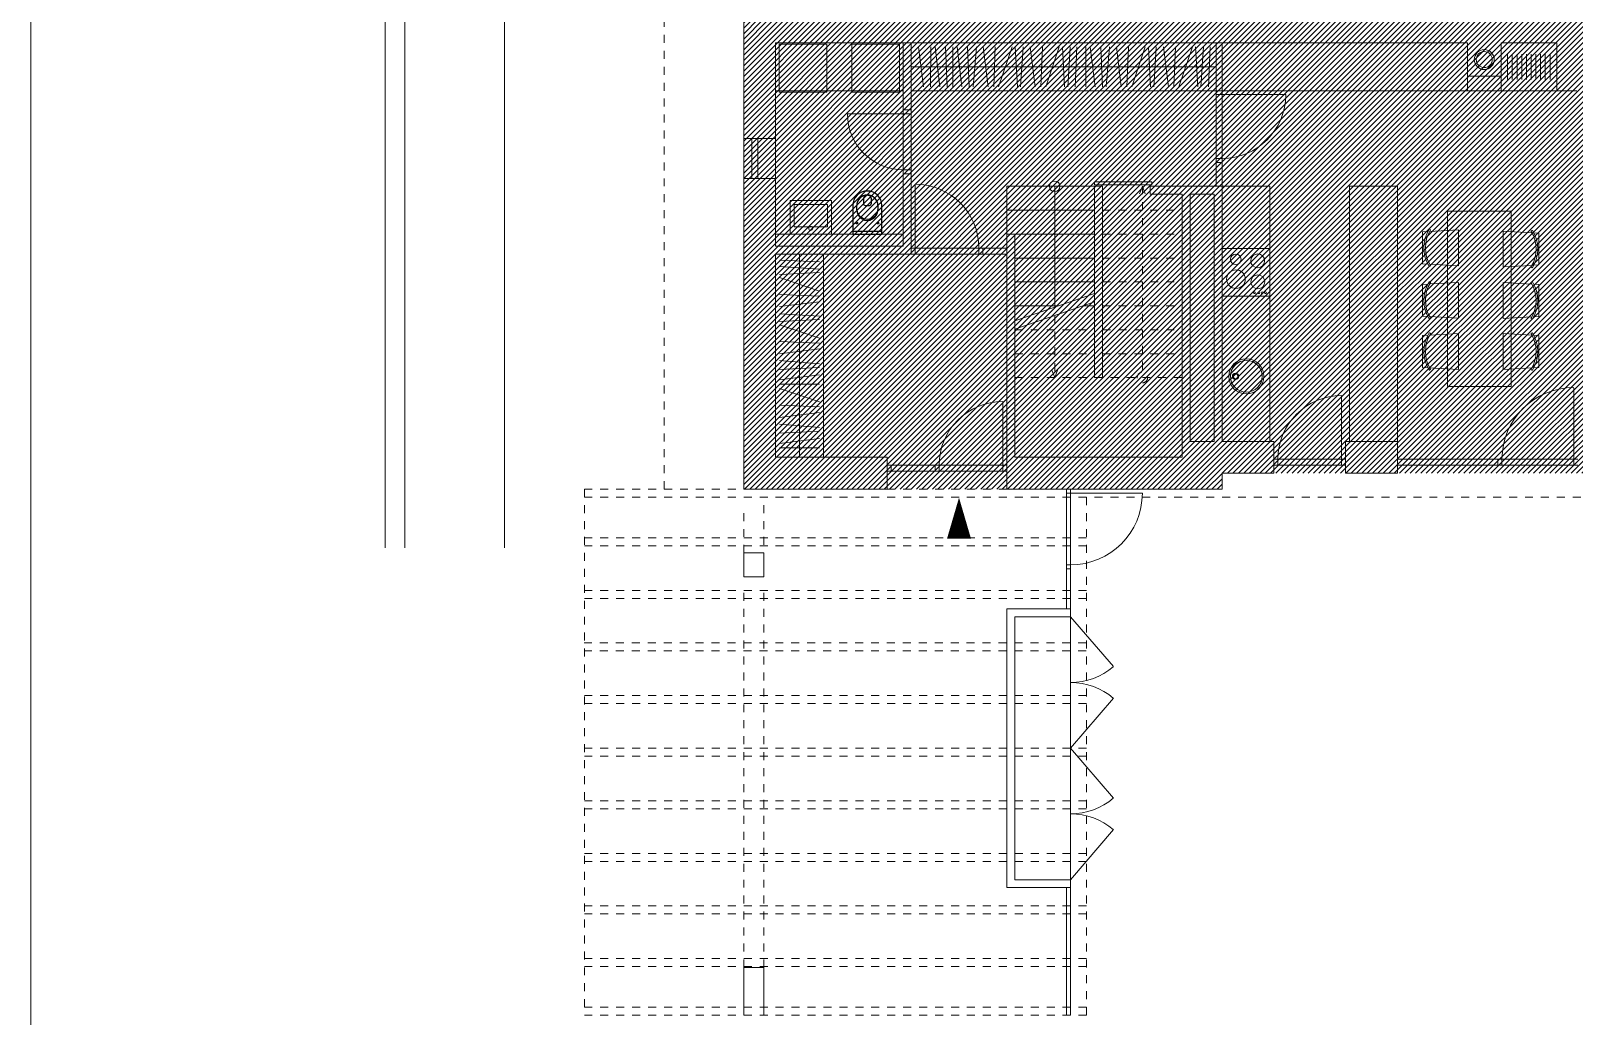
# Model space of a CAD drawing. Header units: metres. Extents: x -686 to 211, y -481 to 125.
# Drawn here: x -297.96 to -278.6, y -459.37 to -447.01 of the extents above; entities that cross this region are included whole.
import ezdxf

# ---------------------------------------------------------------- set-up
doc = ezdxf.new("R2010")
doc.units = ezdxf.units.M
doc.linetypes.add('DIVIDE', pattern=[1.25, 0.5, -0.25, 0, -0.25, 0, -0.25])
doc.layers.add('FLOATINGWINDOWS', color=2, linetype='Continuous', plot=False)
doc.layers.add('katastr', color=3, linetype='Continuous')
doc.layers.add('ZARIZOVAKY', color=251, linetype='Continuous')

# ---------------------------------------------------------------- blocks, each defined once
blk = doc.blocks.new('WC 540 Starck 3')
at = {"linetype": 'ByBlock'}
for p, q in [((81.017, 94.399), (80.66, 94.399)), ((80.66, 94.349), (80.713, 94.349)), ((80.982, 94.034), (80.982, 94.399)), ((81.017, 94.034), (81.017, 94.399)), ((80.568, 94.265), (80.637, 94.265)), ((80.568, 94.168), (80.637, 94.168)), ((80.657, 94.188), (80.657, 94.245)), ((80.713, 94.084), (80.66, 94.084)), ((80.66, 94.034), (81.017, 94.034))]:
    blk.add_line(p, q, dxfattribs=at)
for centre in [(80.88, 94.348), (80.88, 94.084)]:
    blk.add_circle(centre, 0.0102, dxfattribs=at)
for centre, radius, start, end in [((80.66, 94.216), 0.183, 90, 270), ((80.66, 94.216), 0.133, 90, 270), ((80.713, 94.216), 0.133, 270, 90), ((80.697, 94.216), 0.133, 276.5328, 83.4672), ((80.621, 94.216), 0.09, 165.9057, 194.0943), ((80.568, 94.23), 0.035, 90, 165.9057), ((80.568, 94.203), 0.035, 194.0943, 270), ((80.637, 94.245), 0.02, 360, 90), ((80.637, 94.188), 0.02, 270, 0)]:
    blk.add_arc(centre, radius, start, end, dxfattribs=at)
blk = doc.blocks.new('drez')
at = {"lineweight": 0}
for centre, radius in [((0, -0.28), 0.22), ((0, -0.28), 0.2), ((0, -0.145), 0.04), ((0, -0.145), 0.03)]:
    blk.add_circle(centre, radius, dxfattribs=at)
blk = doc.blocks.new('zidle450-p')
at = {"lineweight": 0}
for p, q in [((0.096, 0.228), (0.087, 0.233)), ((0.096, -0.228), (0.087, -0.233))]:
    blk.add_line(p, q, dxfattribs=at)
for points in [[(0.064, 0.204), (0, 0.2), (0, -0.2), (0.064, -0.204)], [(0.088, -0.205), (0.45, -0.225), (0.45, 0.225), (0.088, 0.205)]]:
    blk.add_lwpolyline(points, dxfattribs=at)
for centre, radius, start, end in [((0.45, 0), 0.436, 147.9324, 212.0676), ((0.45, 0), 0.416, 147.9482, 212.0518), ((0.085, 0.229), 0.005, 57.2679, 147.9324), ((0.093, 0.223), 0.005, 327.9482, 57.2679), ((0.085, -0.229), 0.005, 212.0676, 302.7321), ((0.093, -0.223), 0.005, 302.7321, 32.0518)]:
    blk.add_arc(centre, radius, start, end, dxfattribs=at)

msp = doc.modelspace()

# ---------------------------------------------------------------- hatches: boundary and pattern name
at = {"layer": 'ZARIZOVAKY', "linetype": 'Continuous', "lineweight": 0}
h = msp.add_hatch(dxfattribs=at)
h.set_pattern_fill('ANSI31,_O', color=256, scale=0.015)
h.set_pattern_definition([(45, (0, -25), (-0.0336759605, 0.0336759605), [])])
h.paths.add_polyline_path([(-289.021, -446.856), (-289.021, -452.756), (-283.021, -452.756), (-283.021, -452.556), (-275.521, -452.556), (-275.521, -446.856)])

# ---------------------------------------------------------------- linework, layer by layer
at = {"layer": 'FLOATINGWINDOWS', "linetype": 'Continuous', "lineweight": 0}
msp.add_lwpolyline([(-263.174, -319.582), (-297.964, -319.582), (-297.964, -478.882), (-263.174, -478.882)], close=True, dxfattribs=at)
at = {"layer": 'katastr', "linetype": 'Continuous', "lineweight": 0}
for p, q in [((-293.521, -421.858), (-293.521, -453.491)), ((-293.271, -421.858), (-293.271, -453.491)), ((-292.021, -434.356), (-292.021, -453.491))]:
    msp.add_line(p, q, dxfattribs=at)
at = {"layer": 'ZARIZOVAKY', "linetype": 'DIVIDE', "lineweight": 0, "ltscale": 0.15}
for p, q in [((-290.021, -446.856), (-290.021, -452.856)), ((-284.021, -448.956), (-284.092, -449.139)), ((-284.021, -448.956), (-284.021, -451.356)), ((-284.021, -448.956), (-283.949, -449.139)), ((-284.521, -449.256), (-283.521, -449.256)), ((-284.521, -449.556), (-283.521, -449.556)), ((-284.521, -449.856), (-283.521, -449.856)), ((-284.521, -450.156), (-283.521, -450.156)), ((-284.521, -450.456), (-283.521, -450.456)), ((-285.121, -450.576), (-285.121, -451.356)), ((-285.621, -450.756), (-284.621, -450.756)), ((-284.521, -450.756), (-283.521, -450.756)), ((-285.621, -451.056), (-284.621, -451.056)), ((-284.521, -451.056), (-283.521, -451.056)), ((-285.121, -451.356), (-285.192, -451.172)), ((-285.121, -451.356), (-285.049, -451.172)), ((-285.621, -451.356), (-283.521, -451.356)), ((-291.021, -452.756), (-291.021, -459.356)), ((-285.721, -452.756), (-291.021, -452.756)), ((-284.721, -459.356), (-284.721, -452.756)), ((-284.721, -452.856), (-291.021, -452.856)), ((-290.021, -452.856), (-274.521, -452.856)), ((-289.021, -453.756), (-289.021, -452.956)), ((-288.771, -452.956), (-288.771, -453.756)), ((-291.021, -453.366), (-284.721, -453.366)), ((-291.021, -453.466), (-284.721, -453.466)), ((-291.021, -454.026), (-284.721, -454.026)), ((-291.021, -454.126), (-284.721, -454.126)), ((-289.021, -454.056), (-289.021, -458.756)), ((-288.771, -454.056), (-288.771, -458.756)), ((-291.025, -454.684), (-284.725, -454.684)), ((-291.025, -454.784), (-284.725, -454.784)), ((-291.021, -455.346), (-284.721, -455.346)), ((-291.021, -455.446), (-284.721, -455.446)), ((-291.021, -456.006), (-284.721, -456.006)), ((-291.021, -456.106), (-284.721, -456.106)), ((-291.021, -456.666), (-284.721, -456.666)), ((-291.021, -456.766), (-284.721, -456.766)), ((-291.021, -457.326), (-284.721, -457.326)), ((-291.021, -457.426), (-284.721, -457.426)), ((-291.021, -457.986), (-284.721, -457.986)), ((-291.021, -458.086), (-284.721, -458.086)), ((-291.021, -458.646), (-284.721, -458.646)), ((-291.021, -458.746), (-284.721, -458.746)), ((-284.721, -459.356), (-291.021, -459.356)), ((-284.721, -459.256), (-291.02, -459.256))]:
    msp.add_line(p, q, dxfattribs=at)
at = {"layer": 'ZARIZOVAKY', "linetype": 'Continuous', "lineweight": 0}
for p, q in [((-289.021, -446.856), (-289.021, -448.356)), ((-288.621, -447.156), (-279.942, -447.156)), ((-288.621, -447.156), (-288.621, -448.356)), ((-287.021, -447.156), (-287.021, -448.048)), ((-286.921, -447.156), (-286.921, -448.048)), ((-283.096, -448.956), (-283.096, -447.156)), ((-283.021, -447.756), (-283.021, -447.156)), ((-279.942, -447.576), (-279.942, -447.156)), ((-279.522, -447.156), (-278.822, -447.156)), ((-279.522, -447.576), (-279.522, -447.156)), ((-278.822, -447.756), (-278.822, -447.156)), ((-286.829, -447.206), (-286.768, -447.706)), ((-286.677, -447.706), (-286.676, -447.206)), ((-286.622, -447.206), (-286.561, -447.706)), ((-286.492, -447.206), (-286.469, -447.706)), ((-286.4, -447.706), (-286.399, -447.206)), ((-286.345, -447.206), (-286.284, -447.706)), ((-286.215, -447.206), (-286.192, -447.706)), ((-286.144, -447.706), (-286.102, -447.206)), ((-286.018, -447.206), (-285.957, -447.706)), ((-285.886, -447.706), (-285.866, -447.206)), ((-285.654, -447.206), (-285.824, -447.706)), ((-285.588, -447.706), (-285.615, -447.206)), ((-285.516, -447.206), (-285.548, -447.706)), ((-285.427, -447.206), (-285.366, -447.706)), ((-285.295, -447.706), (-285.274, -447.206)), ((-285.063, -447.206), (-285.233, -447.706)), ((-284.997, -447.706), (-285.024, -447.206)), ((-284.925, -447.206), (-284.956, -447.706)), ((-284.864, -447.706), (-284.843, -447.206)), ((-284.729, -447.706), (-284.729, -447.206)), ((-284.675, -447.206), (-284.614, -447.706)), ((-284.544, -447.206), (-284.521, -447.706)), ((-284.473, -447.706), (-284.432, -447.206)), ((-284.347, -447.206), (-284.286, -447.706)), ((-284.216, -447.706), (-284.195, -447.206)), ((-283.984, -447.206), (-284.154, -447.706)), ((-283.917, -447.706), (-283.944, -447.206)), ((-283.846, -447.206), (-283.877, -447.706)), ((-283.756, -447.206), (-283.695, -447.706)), ((-283.625, -447.706), (-283.604, -447.206)), ((-283.392, -447.206), (-283.563, -447.706)), ((-283.326, -447.706), (-283.353, -447.206)), ((-283.255, -447.206), (-283.286, -447.706)), ((-283.193, -447.706), (-283.172, -447.206)), ((-279.439, -447.615), (-279.439, -447.3)), ((-279.38, -447.615), (-279.38, -447.3)), ((-279.321, -447.615), (-279.321, -447.3)), ((-279.262, -447.615), (-279.262, -447.3)), ((-279.203, -447.615), (-279.203, -447.3)), ((-279.144, -447.615), (-279.144, -447.3)), ((-279.084, -447.615), (-279.084, -447.3)), ((-279.025, -447.615), (-279.025, -447.3)), ((-278.966, -447.615), (-278.966, -447.3)), ((-278.907, -447.615), (-278.907, -447.3)), ((-283.096, -447.456), (-286.921, -447.456)), ((-279.942, -447.756), (-279.942, -447.576)), ((-279.522, -447.576), (-279.942, -447.576)), ((-279.522, -447.576), (-279.522, -447.756)), ((-287.021, -447.756), (-288.621, -447.756)), ((-286.921, -447.756), (-285.721, -447.756)), ((-285.721, -447.756), (-285.646, -447.756)), ((-285.646, -447.756), (-283.096, -447.756)), ((-283.096, -447.756), (-283.021, -447.756)), ((-283.021, -447.756), (-279.942, -447.756)), ((-283.021, -448.956), (-283.021, -447.756)), ((-279.942, -447.756), (-279.522, -447.756)), ((-279.522, -447.756), (-278.822, -447.756)), ((-278.822, -447.756), (-278.572, -447.756)), ((-283.096, -447.806), (-283.021, -447.806)), ((-283.021, -447.806), (-282.221, -447.806)), ((-287.021, -448.048), (-287.721, -448.048)), ((-286.921, -447.998), (-287.021, -447.998)), ((-286.921, -448.048), (-287.021, -448.048)), ((-287.021, -448.048), (-287.021, -448.748)), ((-286.921, -448.748), (-286.921, -448.048)), ((-288.621, -448.356), (-289.021, -448.356)), ((-289.021, -448.356), (-289.021, -448.856)), ((-288.921, -448.356), (-288.921, -448.856)), ((-288.846, -448.356), (-288.846, -448.856)), ((-288.621, -448.856), (-288.621, -448.356)), ((-287.021, -448.794), (-287.021, -448.748)), ((-287.021, -448.748), (-287.021, -449.706)), ((-286.921, -448.748), (-287.021, -448.748)), ((-286.921, -448.748), (-286.921, -449.806)), ((-283.021, -448.606), (-283.096, -448.606)), ((-283.021, -448.656), (-283.096, -448.656)), ((-289.021, -448.856), (-289.021, -451.106)), ((-288.621, -448.856), (-289.021, -448.856)), ((-288.621, -448.856), (-289.021, -448.856)), ((-288.621, -448.856), (-288.621, -449.706)), ((-286.921, -448.798), (-287.021, -448.798)), ((-286.871, -449.731), (-286.871, -448.931)), ((-285.721, -448.956), (-284.621, -448.956)), ((-285.721, -449.556), (-285.721, -448.956)), ((-285.121, -448.956), (-285.121, -450.47)), ((-284.621, -448.956), (-284.521, -448.956)), ((-284.621, -448.956), (-284.621, -451.356)), ((-284.521, -449.056), (-284.521, -448.956)), ((-284.521, -449.056), (-284.521, -451.356)), ((-283.921, -448.956), (-283.521, -448.956)), ((-283.921, -449.056), (-283.921, -448.956)), ((-283.921, -449.056), (-283.521, -449.056)), ((-283.521, -448.956), (-283.021, -448.956)), ((-283.521, -449.056), (-283.521, -452.356)), ((-283.421, -449.056), (-283.421, -452.156)), ((-283.421, -449.056), (-283.121, -449.056)), ((-283.121, -449.056), (-283.121, -452.156)), ((-283.021, -448.956), (-283.021, -452.156)), ((-283.021, -448.956), (-282.421, -448.956)), ((-282.421, -448.956), (-282.421, -452.156)), ((-281.421, -448.956), (-281.421, -452.156)), ((-281.421, -448.956), (-280.821, -448.956)), ((-280.821, -448.956), (-280.821, -452.356)), ((-285.721, -449.256), (-284.621, -449.256)), ((-288.621, -449.556), (-287.021, -449.556)), ((-288.621, -449.706), (-287.021, -449.706)), ((-285.721, -449.556), (-285.721, -452.356)), ((-285.621, -449.556), (-285.721, -449.556)), ((-285.621, -449.556), (-284.621, -449.556)), ((-285.621, -449.556), (-285.621, -452.356)), ((-288.621, -449.806), (-286.921, -449.806)), ((-288.621, -449.806), (-288.621, -452.356)), ((-288.071, -449.903), (-288.571, -449.882)), ((-288.321, -449.806), (-288.321, -452.356)), ((-288.021, -449.806), (-288.021, -452.356)), ((-285.721, -449.731), (-286.921, -449.731)), ((-285.721, -449.806), (-286.921, -449.806)), ((-286.871, -449.806), (-286.871, -449.731)), ((-286.071, -449.731), (-286.071, -449.806)), ((-286.021, -449.731), (-286.021, -449.806)), ((-285.621, -449.856), (-284.621, -449.856)), ((-283.021, -449.736), (-282.421, -449.736)), ((-288.571, -449.964), (-288.071, -449.996)), ((-288.071, -450.036), (-288.571, -450.063)), ((-288.571, -450.102), (-288.071, -450.272)), ((-285.621, -450.156), (-284.621, -450.156)), ((-284.621, -450.299), (-285.621, -450.642)), ((-288.071, -450.334), (-288.571, -450.314)), ((-288.571, -450.466), (-288.071, -450.405)), ((-284.621, -450.405), (-285.621, -450.747)), ((-285.621, -450.456), (-285.077, -450.456)), ((-284.769, -450.456), (-284.621, -450.456)), ((-283.021, -450.336), (-282.421, -450.336)), ((-288.571, -450.556), (-288.071, -450.587)), ((-288.071, -450.627), (-288.571, -450.654)), ((-288.571, -450.693), (-288.071, -450.863)), ((-288.071, -450.925), (-288.571, -450.905)), ((-288.571, -451.057), (-288.071, -450.996)), ((-289.021, -451.106), (-289.021, -452.756)), ((-288.071, -451.183), (-288.571, -451.141)), ((-288.571, -451.254), (-288.071, -451.231)), ((-288.571, -451.384), (-288.071, -451.323)), ((-288.071, -451.439), (-288.571, -451.439)), ((-284.621, -451.356), (-284.521, -451.356)), ((-288.571, -451.492), (-288.071, -451.662)), ((-285.771, -452.456), (-285.771, -451.656)), ((-281.521, -452.381), (-281.521, -451.581)), ((-278.61, -452.381), (-278.61, -451.489)), ((-288.071, -451.724), (-288.571, -451.703)), ((-288.571, -451.855), (-288.071, -451.794)), ((-288.071, -451.981), (-288.571, -451.94)), ((-288.571, -452.052), (-288.071, -452.03)), ((-288.571, -452.183), (-288.071, -452.122)), ((-283.421, -452.156), (-283.121, -452.156)), ((-282.371, -452.156), (-283.021, -452.156)), ((-282.371, -452.156), (-282.371, -452.556)), ((-280.821, -452.156), (-281.471, -452.156)), ((-281.471, -452.156), (-281.471, -452.556)), ((-280.821, -452.156), (-280.821, -452.556)), ((-288.621, -452.356), (-287.221, -452.356)), ((-288.071, -452.238), (-288.571, -452.237)), ((-287.221, -452.356), (-287.221, -452.756)), ((-285.721, -452.356), (-285.721, -452.756)), ((-285.621, -452.356), (-283.521, -452.356)), ((-282.371, -452.456), (-282.371, -452.381)), ((-281.471, -452.381), (-282.371, -452.381)), ((-282.321, -452.456), (-282.321, -452.381)), ((-281.521, -452.456), (-281.521, -452.381)), ((-278.56, -452.381), (-280.821, -452.381)), ((-279.56, -452.456), (-279.56, -452.381)), ((-279.51, -452.456), (-279.51, -452.381)), ((-278.61, -452.456), (-278.61, -452.381)), ((-287.221, -452.456), (-285.721, -452.456)), ((-287.221, -452.531), (-285.721, -452.531)), ((-287.171, -452.531), (-287.171, -452.456)), ((-286.621, -452.531), (-286.621, -452.456)), ((-286.571, -452.531), (-286.571, -452.456)), ((-285.771, -452.531), (-285.771, -452.456)), ((-285.771, -452.531), (-285.771, -452.456)), ((-282.371, -452.556), (-283.021, -452.556)), ((-283.021, -452.556), (-283.021, -452.756)), ((-281.471, -452.456), (-282.371, -452.456)), ((-280.821, -452.556), (-281.471, -452.556)), ((-278.56, -452.456), (-280.821, -452.456)), ((-289.021, -452.756), (-288.771, -452.756)), ((-288.771, -452.756), (-287.221, -452.756)), ((-285.721, -452.756), (-283.021, -452.756)), ((-284.971, -454.256), (-284.971, -452.756)), ((-284.971, -452.806), (-284.021, -452.806)), ((-284.921, -454.256), (-284.921, -452.756)), ((-289.021, -453.556), (-288.771, -453.556)), ((-289.021, -453.556), (-289.021, -453.856)), ((-288.771, -453.556), (-288.771, -453.856)), ((-284.971, -453.706), (-284.921, -453.706)), ((-284.971, -453.756), (-284.921, -453.756)), ((-289.021, -453.856), (-288.771, -453.856)), ((-284.921, -454.256), (-285.721, -454.256)), ((-285.721, -454.256), (-285.721, -457.756)), ((-284.921, -454.356), (-285.621, -454.356)), ((-285.621, -457.656), (-285.621, -454.356)), ((-284.921, -454.256), (-284.921, -454.356)), ((-284.921, -454.356), (-284.385, -454.983)), ((-284.921, -454.356), (-284.921, -457.656)), ((-284.921, -456.006), (-284.385, -455.378)), ((-284.921, -456.006), (-284.385, -456.633)), ((-284.921, -457.656), (-284.385, -457.028)), ((-284.921, -457.656), (-285.621, -457.656)), ((-284.921, -457.756), (-284.921, -457.656)), ((-285.721, -457.756), (-284.921, -457.756)), ((-284.971, -459.356), (-284.971, -457.756)), ((-284.921, -459.356), (-284.921, -457.756)), ((-289.021, -458.756), (-288.771, -458.756)), ((-289.021, -458.756), (-289.021, -459.356)), ((-288.771, -458.756), (-288.771, -459.356))]:
    msp.add_line(p, q, dxfattribs=at)
for points in [[(-287.979, -447.174), (-288.579, -447.174), (-288.579, -447.774), (-287.979, -447.774)], [(-287.066, -447.174), (-287.666, -447.174), (-287.666, -447.774), (-287.066, -447.774)], [(-284.621, -448.939), (-283.902, -448.939), (-283.902, -448.899), (-284.621, -448.899)], [(-288.44, -449.556), (-287.922, -449.556), (-287.922, -449.134), (-288.44, -449.134)], [(-288.39, -449.466), (-287.972, -449.466), (-287.972, -449.184), (-288.39, -449.184)], [(-280.195, -449.269), (-279.395, -449.269), (-279.395, -451.469), (-280.195, -451.469)], [(-284.921, -457.656), (-285.621, -457.656), (-285.621, -454.356), (-284.921, -454.356)]]:
    msp.add_lwpolyline(points, close=True, dxfattribs=at)
at = {"layer": 'ZARIZOVAKY', "linetype": 'Continuous', "lineweight": 0, "flags": 128}
msp.add_lwpolyline([(-286.321, -452.863, 0, 0.3, 0), (-286.321, -453.376, 0, 0, 0)], format="xyseb", dxfattribs=at)
at = {"layer": 'ZARIZOVAKY', "linetype": 'Continuous', "lineweight": 0}
for centre, radius in [((-279.732, -447.366), 0.125), ((-279.732, -447.366), 0.1), ((-285.121, -448.956), 0.0657), ((-288.181, -449.484), 0.0253), ((-282.849, -449.872), 0.066), ((-282.574, -449.891), 0.0869), ((-282.847, -450.121), 0.117), ((-282.573, -450.154), 0.0869), ((-282.616, -450.291), 0.0119), ((-282.56, -450.291), 0.0119), ((-282.52, -450.291), 0.0119), ((-282.475, -450.291), 0.0119)]:
    msp.add_circle(centre, radius, dxfattribs=at)
at = {"layer": 'ZARIZOVAKY', "linetype": 'DIVIDE', "lineweight": 0, "ltscale": 0.15}
msp.add_circle((-284.021, -451.356), 0.0657, dxfattribs=at)
at = {"layer": 'ZARIZOVAKY', "linetype": 'Continuous', "lineweight": 0}
for centre, radius, start, end in [((-283.021, -447.806), 0.8, 270, 360), ((-287.021, -448.048), 0.7, 180, 270), ((-286.871, -449.731), 0.8, 360, 90), ((-285.771, -452.456), 0.8, 90, 180), ((-281.521, -452.381), 0.8, 90, 180), ((-278.61, -452.381), 0.9, 90, 180), ((-284.921, -452.806), 0.9, 270, 0), ((-284.921, -454.356), 0.825, 270, 310.4633), ((-284.921, -456.006), 0.825, 49.5367, 90), ((-284.921, -456.006), 0.825, 270, 310.4633), ((-284.921, -457.656), 0.825, 49.5367, 90)]:
    msp.add_arc(centre, radius, start, end, dxfattribs=at)

# ---------------------------------------------------------------- block references
at = {"layer": 'ZARIZOVAKY', "linetype": 'Continuous', "lineweight": 0, "rotation": 270}
msp.add_blockref('WC 540 Starck 3', (-381.687, -368.538), dxfattribs=at)
at = {"layer": 'ZARIZOVAKY', "linetype": 'Continuous', "lineweight": 0}
for p in [(-280.505, -449.728), (-280.505, -450.386), (-280.505, -451.028)]:
    msp.add_blockref('zidle450-p', p, dxfattribs=at)
at = {"layer": 'ZARIZOVAKY', "linetype": 'Continuous', "lineweight": 0, "xscale": -1}
for p in [(-279.046, -449.743), (-279.046, -450.388), (-279.046, -451.029)]:
    msp.add_blockref('zidle450-p', p, dxfattribs=at)
at = {"layer": 'ZARIZOVAKY', "linetype": 'Continuous', "lineweight": 0, "xscale": -1, "rotation": 90}
msp.add_blockref('drez', (-282.997, -451.34), dxfattribs=at)

doc.saveas('drawing.dxf')
